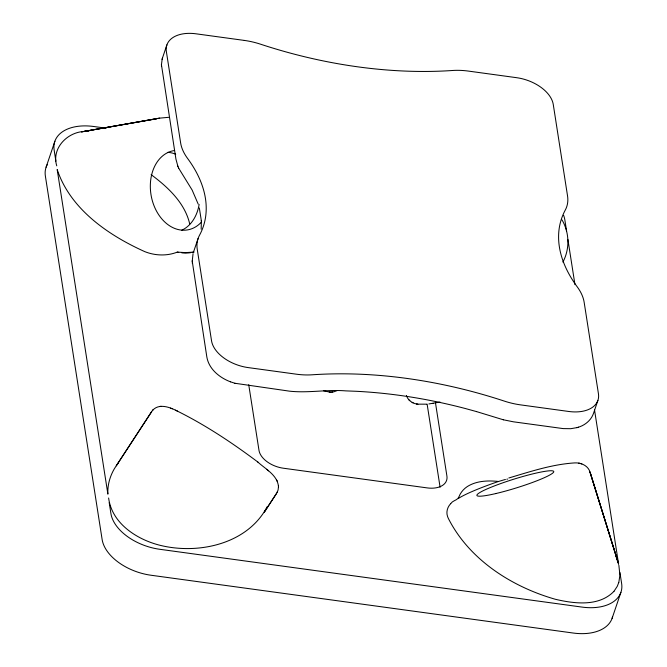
<?xml version="1.0" encoding="UTF-8"?>
<svg xmlns="http://www.w3.org/2000/svg" width="667" height="667" viewBox="0 0 667 667"><rect width="100%" height="100%" fill="white"/><g stroke="black" fill="none" stroke-linecap="round" stroke-linejoin="round"><path stroke-width="1" d="M276.438 493.563L264.265 512.214L276.78 493.046L278.072 490.045L278.489 486.752M278.481 486.602C277.497 475.021 265.258 468.959 257.645 461.881M161.422 64.974L162.198 58.888M192.204 261.364L193.063 253.643M201.159 229.165L201.376 220.61L201.392 221.077L199.333 207.971M618.826 582.316L619.926 575.162L618.859 565.291M162.381 58.296L166.908 44.864M162.064 59.346L162.515 57.837M46.098 167.192L54.886 141.246M193.705 251.467L198.099 238.494M597.89 400.408L593.505 413.382C591.162 420.277 584.959 425.288 578.114 427.305M612.114 618.292L620.902 592.346M618.784 582.441L617.283 586.293L614.024 591.262M267.317 506.453C247.891 543.947 198.741 554.811 160.23 545.348C137.035 539.636 111.906 523.545 108.621 497.999M277.055 492.538L277.48 491.679M562.898 262.073C569.885 249.083 569.51 232.616 562.014 219.927M116.25 465.833L152.626 410.28M151.551 411.681L114.499 468.517C109.947 476.213 107.395 485.167 107.887 494.139L57.187 169.551C70.377 209.23 108.271 235.176 144.814 251.651C155.061 255.719 166.95 256.195 177.264 252.118L185.526 252.618L194.03 252.068M116.992 464.699L118.234 463.09M450.675 503.693C447.449 507.003 445.931 512.089 447.574 516.516A38.194 23.203 18.7 0 0 448.524 518.776C469.485 559.896 511.989 586.927 555.444 599.299C574.52 603.752 598.958 606.845 613.965 591.329M152.768 410.138C158.929 403.502 169.001 406.895 175.863 410.363C204.944 424.637 232.066 442.696 257.937 462.106M152.368 410.555L153.026 409.855M450.75 503.618C452.693 500.342 457.929 500.308 458.979 496.748C460.555 492.563 463.573 489.011 467.3 486.568C476.513 480.732 487.986 480.373 498.524 481.474L505.428 479.44M329.923 392.129L333.9 391.804L337.01 390.629M508.813 477.989C530.382 471.611 552.151 464.29 574.754 462.906C581.132 462.498 588.311 465.766 590.095 472.328L618.142 562.414L589.945 471.919M503.31 419.776L513.423 421.811L563.173 428.598L570.769 428.698L577.18 427.572M576.847 427.672L578.464 427.197M168.734 117.317L159.455 118.151L83.875 131.474C66.983 132.416 51.417 148.491 56.745 165.85M440.028 402.084L428.914 403.935M81.741 131.841L159.655 118.117M81.466 131.891L156.62 118.809M432.816 403.377L433.275 403.302M506.828 479.198L507.62 479.073M83.875 131.474L86.402 131.141M160.055 406.42L161.189 406.311M331.641 392.129L332.766 392.013M87.119 131.074L89.061 130.907M426.672 404.185L417.367 404.152M323.603 390.787L329.798 392.113M329.231 392.088L330.498 392.163M106.128 128.197L93.739 126.497A45.973 27.922 18.7 0 0 54.152 150.117L55.878 161.172M406.628 396.14C408.271 400.483 412.565 403.418 417.075 404.094M416.508 404.002L417.917 404.244M578.622 463.156L579.189 463.257M579.456 463.307L580.032 463.407M234.926 383.267L289.32 391.137C308.071 393.255 326.938 389.345 345.756 390.879L356.211 391.287C393.171 393.155 429.882 399.174 465.649 408.604L476.605 411.614M503.36 419.793L476.572 411.606M234.976 383.283L230.465 381.816M580.607 463.548L581.849 463.924M170.477 408.112L170.977 408.304M171.844 408.638L172.328 408.829M192.188 260.897L206.837 356.97C208.854 369.084 219.56 377.697 230.49 381.824M175.421 410.155L177.58 411.155M412.089 402.351L413.123 402.893M151.134 174.646C167.867 187.102 184.901 202.851 189.72 223.979M268.526 470.86L266.758 469.293M409.004 399.908L409.763 400.659M276.68 480.082L277.247 481.199M178.539 167.959L192.146 190.062L198.174 204.052M616.108 556.662L618.592 564.04L594.53 409.972M161.406 64.507L175.938 159.13L177.931 166.467M177.764 166.066L178.698 168.342M406.411 395.598L406.787 396.548M590.095 472.311L618.592 564.04M566.591 231.082L564.866 220.027A45.973 27.922 18.7 0 0 563.598 215.308M567.9 239.461L574.962 284.651M619.901 572.419L621.627 583.475A45.973 27.922 18.7 0 1 582.049 607.095L159.772 549.291A45.973 27.922 18.7 0 1 110.922 513.565L109.188 502.509M435.376 402.226L446.915 476.088A22.986 13.965 18.7 0 1 427.122 487.894L283.417 468.226A22.986 13.965 18.7 0 1 258.988 450.358L248.733 384.709M427.122 404.135L440.095 487.227M192.263 262.748L192.279 263.207M161.456 65.641L161.472 66.1M278.481 486.168L278.489 487.185M190.579 252.693A63.215 47.174 80 0 1 181.808 252.868M178.689 252.409A63.215 47.174 80 0 1 177.264 252.118M193.697 252.101A63.215 47.174 80 0 1 192.146 252.434M458.362 498.474A63.215 7.145 -17.3 0 1 498.466 481.474M47.307 164.524A45.973 27.922 18.7 0 0 45.373 176.063L102.134 539.511A45.973 27.922 18.7 0 0 150.984 575.237L573.261 633.041A45.973 27.922 18.7 0 0 612.539 616.9M201.05 222.486A40.228 30.023 80 0 1 153.643 204.744A40.228 30.023 80 0 1 174.37 150.542M167.792 152.343A40.228 30.023 80 0 1 175.696 154.194M199.125 204.435A40.228 30.023 80 0 1 181.783 230.198M244.28 40.412L196.048 33.809A34.484 20.944 18.7 0 0 166.358 51.517L180.64 142.955A57.47 34.909 18.7 0 0 187.527 158.362A149.425 90.754 18.7 0 1 199.533 235.209A57.47 34.909 18.7 0 0 197.257 249.358L211.539 340.795A34.484 20.944 18.7 0 0 248.182 367.592L296.415 374.195A57.47 34.909 18.7 0 0 312.173 374.796A344.814 209.43 18.7 0 1 504.269 401.084A57.47 34.909 18.7 0 0 520.518 404.869L568.759 411.472A34.484 20.944 18.7 0 0 598.441 393.755L584.159 302.318A57.47 34.909 18.7 0 0 577.28 286.918A149.425 90.754 18.7 0 1 565.274 210.072A57.47 34.909 18.7 0 0 567.542 195.915L553.26 104.477A34.484 20.944 18.7 0 0 516.625 77.689L468.392 71.086A57.47 34.909 18.7 0 0 452.626 70.485A344.814 209.43 18.7 0 1 260.539 44.189A57.47 34.909 18.7 0 0 244.28 40.412M495.798 493.563A40.228 4.536 -17.3 0 0 553.768 471.736A40.228 4.536 -17.3 0 0 496.431 485.142A40.228 4.536 -17.3 0 0 495.798 493.563"/></g></svg>
